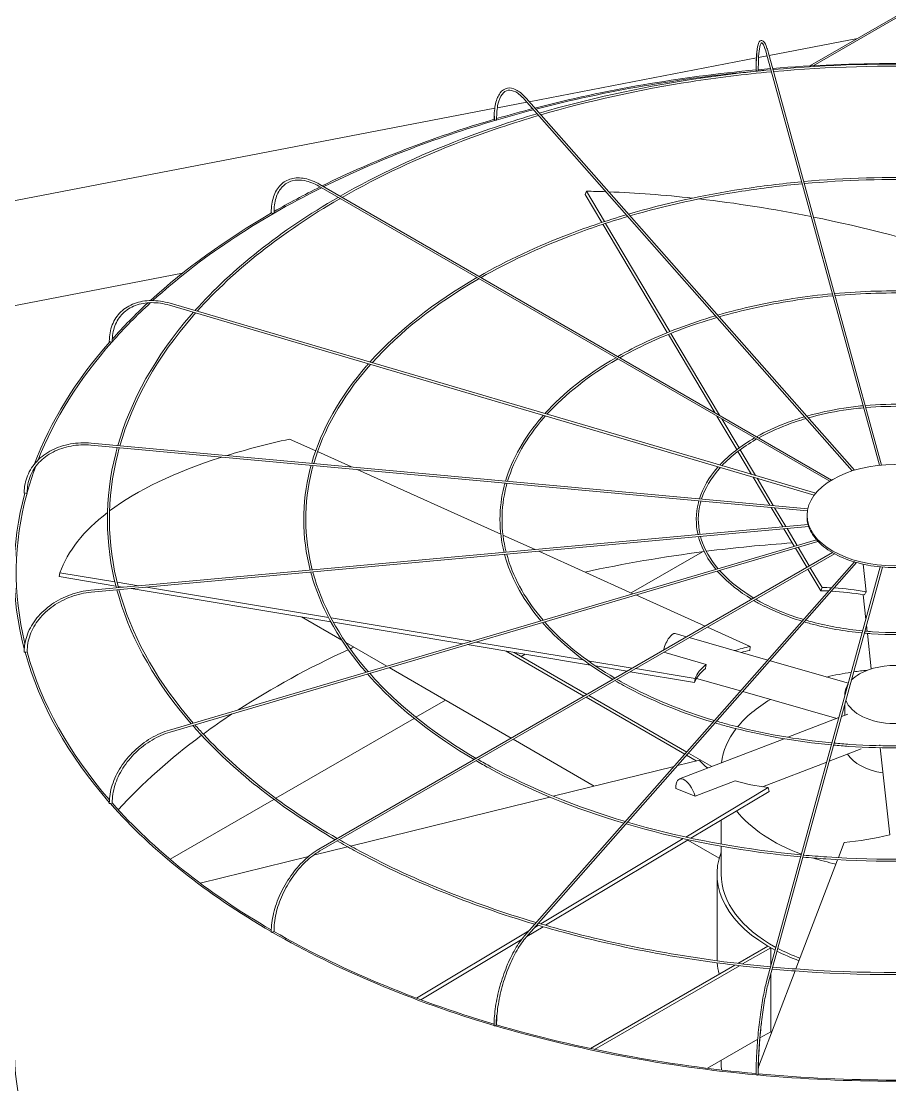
# Model space of a CAD drawing. Header units: millimetres. Extents: x -312439 to 477422, y -331570 to 212570.
# Drawn here: x 394710.1 to 394968.6, y 92934 to 93250.4 of the extents above; entities that cross this region are included whole.
import ezdxf

# ---------------------------------------------------------------- set-up
doc = ezdxf.new("R2010")
doc.units = ezdxf.units.MM

msp = doc.modelspace()

# ---------------------------------------------------------------- linework, layer by layer
at = {"color": 0, "linetype": 'Continuous', "lineweight": 0, "extrusion": (8.40036e-17, 0.816497, 0.57735)}
for p, q in [((395189.965, 93378.664), (394944.786, 93237.11)), ((394945.743, 93237.163), (395189.873, 93378.111)), ((394958.915, 93245.267), (394932.667, 93240.216)), ((394965.481, 93118.286), (394931.888, 93240.741)), ((394966.1, 93118.345), (394932.478, 93240.903)), ((394928.861, 93239.484), (394861.25, 93226.472)), ((394932.064, 93240.1), (394929.527, 93239.612)), ((394850.99, 93224.497), (394104.239, 93080.785)), ((394860.552, 93226.337), (394851.759, 93224.645)), ((394859.88, 93227.099), (394957.38, 93116.62)), ((394958.021, 93116.819), (394860.339, 93227.504)), ((394950.679, 93113.543), (394798.647, 93201.319)), ((394951.27, 93113.909), (394798.953, 93201.849)), ((394877.879, 93198.876), (394878.25, 93199.843)), ((394878.25, 93199.843), (394883.633, 93190.795)), ((394882.842, 93190.535), (394877.879, 93198.876)), ((394902.343, 93157.761), (394883.163, 93189.996)), ((394883.954, 93190.255), (394903.105, 93158.069)), ((394758.055, 93175.427), (394098.452, 93048.487)), ((394754.17, 93165.893), (394946.1, 93109.432)), ((394754.342, 93166.481), (394946.509, 93109.95)), ((394916.485, 93133.992), (394902.659, 93157.228)), ((394903.422, 93157.536), (394917.925, 93133.16)), ((394923.05, 93122.957), (394917.126, 93132.915)), ((394918.566, 93132.083), (394923.705, 93123.446)), ((394730.81, 93124.27), (394944.05, 93104.771)), ((394944.165, 93105.375), (394730.866, 93124.88)), ((394797.69, 93122.595), (394789.932, 93126.087)), ((394808.358, 93117.794), (394798.251, 93122.343)), ((394927.454, 93115.555), (394923.366, 93122.427)), ((394924.02, 93122.917), (394928.601, 93115.218)), ((394852.787, 93097.798), (394810.073, 93117.022)), ((394932.899, 93106.405), (394927.915, 93114.781)), ((394929.061, 93114.444), (394933.899, 93106.314)), ((394936.735, 93099.957), (394933.286, 93105.755)), ((394934.286, 93105.664), (394937.632, 93100.039)), ((394943.948, 93102.937), (394943.948, 93103.437)), ((394730.81, 93081.127), (394944.251, 93100.645)), ((394730.866, 93080.517), (394944.432, 93100.046)), ((394940.152, 93094.215), (394937.082, 93099.374)), ((394937.979, 93099.456), (394940.957, 93094.452)), ((394754.17, 93039.504), (394946.739, 93096.153)), ((394754.342, 93038.916), (394947.199, 93095.65)), ((394862.975, 93093.212), (394853.438, 93097.505)), ((394798.647, 93004.078), (394951.501, 93092.328)), ((394798.953, 93003.548), (394952.12, 93091.979)), ((394892.133, 93080.089), (394864.111, 93092.701)), ((394891.627, 93080.317), (394912.818, 93092.552)), ((394943.889, 93087.934), (394940.475, 93093.672)), ((394941.28, 93093.909), (394944.593, 93088.34)), ((394859.88, 92978.298), (394958.056, 93089.543)), ((394860.339, 92977.893), (394958.707, 93089.355)), ((394961.557, 93080.661), (394960.644, 93088.869)), ((394721.362, 93085.168), (394721.527, 93086.313)), ((394721.527, 93086.313), (394737.914, 93083.585)), ((394965.742, 93088.061), (394931.888, 92964.656)), ((394966.361, 93088.006), (394932.478, 92964.494)), ((394948.033, 93080.969), (394944.202, 93087.408)), ((394944.906, 93087.814), (394948.404, 93081.936)), ((394738.217, 93082.362), (394721.362, 93085.168)), ((394738.57, 93083.476), (394744.925, 93082.418)), ((394740.379, 93082.002), (394738.878, 93082.252)), ((394747.309, 93082.021), (394801.513, 93072.996)), ((394802.195, 93071.71), (394742.763, 93081.605)), ((394913.582, 93070.436), (394892.991, 93079.703)), ((394948.033, 93080.969), (394948.404, 93081.936)), ((394960.613, 93079.789), (394961.438, 93072.373)), ((394805.459, 93066.247), (394793.486, 93073.16)), ((394802.27, 93072.87), (394843.985, 93065.925)), ((394841.44, 93065.176), (394802.963, 93071.582)), ((394927.054, 93064.372), (394914.27, 93070.126)), ((394961.621, 93070.725), (394961.825, 93068.885)), ((394904.703, 93068.197), (394908.049, 93067.242)), ((394908.868, 93067.007), (394932.268, 93060.323)), ((394961.894, 93068.264), (394963.069, 93057.698)), ((394818.833, 93058.526), (394806.651, 93065.559)), ((394879.519, 93058.837), (394842.825, 93064.946)), ((394845.371, 93065.695), (394877.4, 93060.362)), ((394926.89, 93063.227), (394927.054, 93064.372)), ((394854.341, 93063.029), (394877.546, 93049.631)), ((394878.412, 93050.131), (394856.775, 93062.623)), ((394858.878, 93061.409), (394860.039, 93062.08)), ((394878.744, 93060.138), (394891.94, 93057.941)), ((394901.3, 93062.638), (394913.922, 93059.032)), ((394932.921, 93060.136), (394956.252, 93053.471)), ((394855.893, 93037.129), (394819.565, 93058.103)), ((394890.364, 93057.031), (394880.943, 93058.6)), ((394910.475, 93053.683), (394891.315, 93056.873)), ((394892.891, 93057.783), (394910.639, 93054.828)), ((394910.475, 93053.683), (394910.639, 93054.828)), ((394911.04, 93054.889), (394924.165, 93051.14)), ((394924.817, 93050.954), (394952.772, 93042.968)), ((394827.54, 93043.317), (394836.358, 93048.408)), ((394878.159, 93049.277), (394907.547, 93032.31)), ((394908.131, 93032.973), (394879.025, 93049.777)), ((394955.207, 93050.09), (394955.207, 93049.66)), ((394955.207, 93047.345), (394955.207, 93043.904)), ((394954.152, 93043.498), (394956.096, 93044.246)), ((394785.82, 93019.23), (394826.971, 93042.988)), ((394938.213, 93037.368), (394953.442, 93043.225)), ((394880.607, 93022.86), (394856.505, 93036.776)), ((394905.989, 93024.972), (394937.086, 93036.934)), ((394965.608, 93034.865), (394965.581, 93035.107)), ((394908.088, 93031.998), (394910.963, 93030.338)), ((394915.591, 93028.666), (394908.673, 93032.66)), ((394950.519, 93030.256), (394960.065, 93033.928)), ((394968.556, 93008.35), (394965.676, 93034.251)), ((394904.373, 93028.714), (394868.357, 93019.843)), ((394911.897, 93030.568), (394905.417, 93028.971)), ((394913.598, 93028.816), (394914.551, 93028.266)), ((394930.692, 93022.63), (394949.809, 93029.983)), ((394904.92, 93022.079), (394910.616, 93019.81)), ((394907.827, 93007.672), (394932.419, 93022.392)), ((394910.616, 93019.81), (394922.548, 93024.4)), ((394932.624, 93021.261), (394932.419, 93022.392)), ((394754.356, 93001.064), (394785.242, 93018.896)), ((394867.352, 93019.595), (394808.083, 93004.996)), ((394932.624, 93021.261), (394909.367, 93007.34)), ((394918.383, 93005.579), (394918.383, 93012.736)), ((394864.684, 92981.848), (394907.061, 93007.214)), ((394908.597, 93006.878), (394866.098, 92981.44)), ((394917.798, 93001.389), (394908.445, 93006.788)), ((394955.025, 93006.086), (394953.287, 93001.548)), ((394807.21, 93004.781), (394797.018, 93002.271)), ((394918.383, 92996.647), (394918.383, 93004.957)), ((394795.571, 93001.914), (394763.311, 92993.968)), ((394953.056, 93000.948), (394940.601, 92968.439)), ((394917.158, 92971.644), (394917.158, 92996.647)), ((394865.379, 92981.009), (394860.526, 92978.105)), ((394862.873, 92980.764), (394863.968, 92981.42)), ((394827.741, 92959.735), (394861.141, 92979.728)), ((394858.953, 92977.163), (394829.033, 92959.254)), ((394932.258, 92975.251), (394923.316, 92970.089)), ((394924.759, 92969.922), (394933.124, 92974.751)), ((394933.124, 92974.751), (394932.258, 92975.251)), ((394933.124, 92974.751), (394933.124, 92969.163)), ((394922.43, 92969.577), (394879.444, 92944.76)), ((394880.712, 92944.491), (394923.868, 92969.408)), ((394940.373, 92967.842), (394929.451, 92939.335)), ((394933.124, 92966.848), (394933.124, 92949.748)), ((394933.124, 92949.748), (394929.921, 92947.899)), ((394929.255, 92947.515), (394914.285, 92938.872)), ((394918.383, 92940.251), (394918.383, 92941.237)), ((394928.773, 92937.566), (394928.67, 92937.297))]:
    msp.add_line(p, q, dxfattribs=at)
at = {"color": 0, "linetype": 'Continuous', "lineweight": 0}
for centre, major_axis, ratio, start_param, end_param in [((394970.183, 93086.426), (-262.225, 0), 0.5773503, 4.5737285, 4.8518651), ((394970.183, 93086.426), (-262.225, 0), 0.5773503, 4.8709744, 5.1337903), ((394970.183, 93086.426), (-261.613, 0), 0.5773503, 4.8702538, 5.1336735), ((394929.077, 93235.933), (0.306, 0), 0.5773503, 3.1415927, 3.7072911), ((394929.125, 93235.758), (0.306, 0.001), 0.5647458, 3.2969897, 4.867786), ((394929.125, 93235.758), (0.306, 0.001), 0.5647458, 4.867786, 6.2831853), ((394970.183, 93086.426), (-261.613, 0), 0.5773503, 4.8601846, 4.8693633), ((394970.183, 93086.426), (-262.225, 0), 0.5773503, 4.8542575, 4.8684283), ((394851.096, 93221.304), (0.306, 0), 0.5773503, 3.1415927, 4.134446), ((394970.183, 93086.426), (-261.613, 0), 0.5773503, 5.1364588, 5.1836819), ((394970.183, 93086.426), (-262.225, 0), 0.5773503, 5.1365691, 5.1818933), ((394970.183, 93086.426), (-262.225, 0), 0.5773503, 5.1849758, 5.420347), ((394970.183, 93086.426), (-261.613, 0), 0.5773503, 5.183912, 5.4201653), ((394851.235, 93221.147), (0.306, 0.003), 0.5659728, 3.6079382, 5.1787345), ((394851.235, 93221.147), (0.306, 0.003), 0.5659728, 5.1787345, 6.2831853), ((394970.183, 93086.426), (-261.613, 0), 0.5773503, 5.4234857, 5.718128), ((394970.183, 93086.426), (-262.225, 0), 0.5773503, 5.4236595, 5.4949761), ((394970.553, 93044.709), (-236.033, 90.421), 0.5343599, 5.2814302, 5.3074736), ((394970.553, 93044.709), (-236.033, 90.421), 0.5343599, 5.1688261, 5.2776752), ((394970.553, 93044.709), (-236.033, 90.421), 0.5343599, 5.0198116, 5.1604272), ((394970.183, 93086.426), (-262.225, 0), 0.5773503, 5.4989549, 5.7196003), ((394784.761, 93193.479), (0.306, 0), 0.5773503, 3.1415927, 4.450555), ((394784.978, 93193.354), (0.306, 0.004), 0.5683066, 3.9193388, 5.4901351), ((394784.978, 93193.354), (0.306, 0.004), 0.5683066, 5.4901351, 6.2831853), ((394970.553, 93044.709), (-236.033, 90.421), 0.5343599, 4.8289255, 5.0170065), ((394970.183, 93086.426), (-261.613, 0), 0.5773503, 5.7230202, 5.8115447), ((394970.183, 93086.426), (-262.225, 0), 0.5773503, 5.7247725, 5.8068149), ((394970.183, 93086.426), (-262.225, 0), 0.5773503, 5.8129334, 6.0685314), ((394970.183, 93086.426), (-261.613, 0), 0.5773503, 5.8119417, 6.0598961), ((394736.566, 93155.18), (0.306, 0), 0.5773503, 3.1415927, 4.7647143), ((394736.839, 93155.1), (0.306, 0.005), 0.5715189, 4.2314546, 5.8022509), ((394736.839, 93155.1), (0.306, 0.005), 0.5715189, 5.8022509, 6.2831853), ((394970.347, 93044.888), (-250.189, 35.961), 0.3284711, 5.5638228, 5.6785471), ((394970.347, 93044.888), (-250.189, 35.961), 0.3284711, 5.6885713, 5.965771), ((394970.183, 93086.426), (-261.613, 0), 0.5773503, 6.0736106, 6.1250005), ((394970.183, 93086.426), (-262.225, 0), 0.5773503, 6.126925, 6.4343205), ((394970.183, 93086.426), (-261.613, 0), 0.5773503, 6.1262297, 6.4235661), ((394711.229, 93110.158), (0.306, 0), 0.5773503, 3.1415927, 5.0788735), ((394711.531, 93110.13), (0.306, 0.006), 0.5752952, 4.5444916, 6.1152879), ((394711.531, 93110.13), (0.306, 0.006), 0.5752952, 6.1152879, 6.2831853), ((394970.347, 93044.888), (-250.189, 35.961), 0.3284711, 5.9728515, 6.2156373), ((394970.074, 93102.937), (-26.126, 0), 0.5773503, 0, 0.1535113), ((394970.074, 93102.937), (-26.126, 0), 0.5773503, 0.160648, 0.4676706), ((394970.183, 92945.186), (-261.613, 0), 0.5773503, 4.8296672, 4.9289778), ((394970.074, 93102.937), (-26.126, 0), 0.5773503, 0.4748072, 0.7818298), ((394970.183, 92945.186), (-261.613, 0), 0.5773503, 4.9315023, 5.0730373), ((394970.074, 93102.937), (-26.126, 0), 0.5773503, 0.7889665, 1.0959891), ((394970.074, 93102.937), (-26.126, 0), 0.5773503, 1.1031258, 1.4101484), ((394970.074, 93102.937), (-26.126, 0), 0.5773503, 1.417285, 1.7243076), ((394970.183, 93043.742), (-56.639, 21.698), 0.5343599, 5.2632147, 5.3074736), ((394970.553, 93044.709), (56.639, -21.698), 0.5343599, 2.113134, 2.1658809), ((394970.183, 93043.742), (-56.639, 21.698), 0.5343599, 5.0728277, 5.2488944), ((394970.553, 93044.709), (56.639, -21.698), 0.5343599, 1.92896, 2.0989228), ((394903.185, 93062.882), (1.518, 5.315), 0.3621096, 0, 1.5955332), ((394970.183, 92945.186), (-261.613, 0), 0.5773503, 5.3840325, 5.5566031), ((394970.183, 92945.186), (-261.613, 0), 0.5773503, 5.3759613, 5.381266), ((394970.347, 93044.888), (-60.036, 8.629), 0.3284711, 5.5638228, 5.6832782), ((394970.183, 93043.742), (-60.036, 8.629), 0.3284711, 5.5638228, 5.6281345), ((394711.229, 93062.818), (0.306, 0), 0.5773503, 3.1415927, 5.3930328), ((394970.183, 93086.426), (-262.225, 0), 0.5773503, 0.15775, 0.4689102), ((394711.531, 93062.846), (0.306, 0.006), 0.5792658, 4.8585762, 6.2831853), ((394970.183, 93086.426), (-261.613, 0), 0.5773503, 0.1573017, 0.4645126), ((394970.183, 93043.742), (-60.036, 8.629), 0.3284711, 5.9809914, 6.2156373), ((394970.347, 93044.888), (-60.036, 8.629), 0.3284711, 5.9787164, 6.2156373), ((394970.183, 93027.778), (-51.8, 0), 0.5773503, 4.9668384, 5.1151413), ((394970.183, 93027.778), (-51.8, 0), 0.5773503, 4.8725497, 4.9536635), ((394970.183, 93050.09), (-14.976, 0), 0.5773503, 3.6916997, 5.4977871), ((394970.183, 93050.09), (-14.976, 0), 0.5773503, 5.4977871, 5.7722245), ((394970.183, 93050.09), (-14.976, 0), 0.5773503, 5.9253681, 6.3268432), ((394970.183, 93027.778), (-51.8, 0), 0.5773503, 5.5125312, 5.8454489), ((394970.183, 93050.09), (-14.976, 0), 0.5773503, 0.1968015, 2.9056449), ((394970.183, 92945.186), (-261.613, 0), 0.5773503, 5.5668053, 5.6187776), ((394970.183, 92945.186), (-261.613, 0), 0.5773503, 5.6218563, 5.7966666), ((394970.183, 93027.778), (-51.8, 0), 0.5773503, 5.864801, 6.2160224), ((394970.183, 93035.182), (-14.976, 0), 0.5773503, 0.3310244, 1.3226651), ((394969.977, 93044.874), (-59.674, -10.853), 0.3443205, 0.1772511, 0.3142745), ((394907.974, 93019.813), (-1.984, 5.159), 0.4527097, 4.5393785, 7.2340672), ((394969.977, 93044.874), (-59.674, -10.853), 0.3443205, 0.5921448, 0.8290657), ((394736.566, 93017.796), (0.306, 0), 0.5773503, 3.1415927, 5.7071921), ((394970.183, 93086.426), (-262.225, 0), 0.5773503, 0.4717795, 0.7837457), ((394736.839, 93017.876), (0.306, 0.005), 0.5830421, 5.1737369, 6.2831853), ((394970.183, 93086.426), (-261.613, 0), 0.5773503, 0.4715588, 0.781436), ((394970.183, 93027.778), (-51.8, 0), 0.5773503, 0.4237953, 1.0021877), ((394969.812, 93044.682), (-56.425, -22.248), 0.5660586, 1.0925617, 1.3294826), ((394970.183, 92996.647), (-53.025, 0), 0.5773503, 6.0678252, 7.1147249), ((394970.183, 93027.778), (-51.8, 0), 0.5773503, 1.0153625, 1.0203014), ((394970.183, 93027.778), (-51.8, 0), 0.5773503, 1.0757224, 1.2236785), ((394970.183, 92996.647), (51.8, 0), 0.5773503, 3.1415927, 3.9574848), ((394784.761, 92979.498), (0.306, 0), 0.5773503, 3.1415927, 6.0213513), ((394970.183, 93086.426), (-262.225, 0), 0.5773503, 0.7858257, 1.0981183), ((394784.978, 92979.623), (0.306, 0.004), 0.5862544, 5.4898935, 6.2831853), ((394970.183, 93086.426), (-261.613, 0), 0.5773503, 0.7858227, 1.096892), ((394970.183, 92996.647), (51.8, 0), 0.5773503, 3.9720631, 4.1329788), ((394970.183, 92971.644), (53.025, 0), 0.5773503, 3.1415927, 3.1671433), ((394970.183, 92996.647), (-53.025, 0), 0.5773503, 0.8456372, 1.0001122), ((394970.183, 92971.644), (53.025, 0), 0.5773503, 3.1875095, 3.2970925), ((394851.096, 92951.672), (-0.306, 0), 0.5773503, 0, 3.1415927), ((394970.183, 93086.426), (-262.225, 0), 0.5773503, 1.0998851, 1.4125333), ((394851.235, 92951.83), (-0.306, -0.003), 0.5885883, 2.6652649, 3.1415927), ((394970.183, 93086.426), (-261.613, 0), 0.5773503, 1.1000981, 1.4118355), ((394970.183, 92971.644), (53.025, 0), 0.5773503, 3.9385413, 3.9453811), ((394970.183, 92945.686), (262.225, 0), 0.5773503, 3.1415927, 5.4977871), ((394970.183, 92940.251), (51.8, 0), 0.5773503, 3.1415927, 3.2048035), ((394929.077, 92937.044), (-0.306, 0), 0.5773503, 0, 3.1415927), ((394970.183, 93086.426), (-262.225, 0), 0.5773503, 1.4139544, 1.727034), ((394929.125, 92937.218), (-0.306, -0.001), 0.5898153, 2.9827557, 3.1415927), ((394970.183, 93086.426), (-261.613, 0), 0.5773503, 1.41439, 1.726367)]:
    msp.add_ellipse(centre, major_axis=major_axis, ratio=ratio, start_param=start_param, end_param=end_param, dxfattribs=at)
msp.add_ellipse((394970.074, 93103.437), major_axis=(26.126, 0), ratio=0.5773503, dxfattribs=at)
for points, knots in [([(394928.771, 93235.933), (394928.771, 93237.636), (394928.823, 93239.153), (394929.026, 93241.672), (394929.175, 93242.671), (394929.577, 93244.093), (394929.802, 93244.608), (394930.587, 93244.724), (394930.836, 93244.576), (394931.387, 93243.991), (394931.694, 93243.336), (394932.174, 93241.954), (394932.326, 93241.457), (394932.478, 93240.903)], [4.712389, 4.712389, 4.712389, 4.712389, 5.0265482, 5.0265482, 5.3407075, 5.3407075, 5.6548668, 5.6548668, 5.8236028, 5.8236028, 6.1377621, 6.1377621, 6.2831853, 6.2831853, 6.2831853, 6.2831853]), ([(394931.888, 93240.741), (394931.569, 93241.901), (394931.25, 93242.793), (394930.694, 93243.873), (394930.445, 93244.023), (394930.418, 93244.023), (394930.213, 93243.874), (394929.861, 93242.71), (394929.717, 93241.86), (394929.506, 93239.616), (394929.444, 93238.186), (394929.431, 93236.298), (394929.431, 93236.031), (394929.431, 93235.759)], [0, 0, 0, 0, 0.3152669, 0.3152669, 0.6094726, 0.6094726, 0.9267406, 0.9267406, 1.2208373, 1.2208373, 1.5356304, 1.5356304, 1.5863402, 1.5863402, 1.5863402, 1.5863402]), ([(394929.153, 93242.069), (394929.144, 93242.008), (394929.135, 93241.946), (394928.983, 93240.859), (394928.889, 93239.556), (394928.826, 93237.318), (394928.817, 93236.558), (394928.819, 93235.758)], [1.10131175, 1.10131175, 1.10131175, 1.10131175, 1.12076762, 1.12076762, 1.43803566, 1.43803566, 1.5863026, 1.5863026, 1.5863026, 1.5863026]), ([(395006.332, 93236.023), (394998.837, 93236.7), (394991.285, 93237.168), (394967.057, 93237.984), (394950.299, 93237.513), (394933.817, 93236.023)], [5.342386, 5.342386, 5.342386, 5.342386, 5.43953692, 5.43953692, 5.65318828, 5.65318828, 5.65318828, 5.65318828]), ([(395006.167, 93235.422), (394998.649, 93236.1), (394991.073, 93236.566), (394966.955, 93237.365), (394950.332, 93236.897), (394933.982, 93235.422)], [5.34285963, 5.34285963, 5.34285963, 5.34285963, 5.44045758, 5.44045758, 5.65271466, 5.65271466, 5.65271466, 5.65271466]), ([(394933.198, 93235.966), (394925.191, 93235.229), (394917.25, 93234.252), (394893.823, 93230.626), (394878.661, 93227.278), (394864.255, 93223.067)], [5.65586592, 5.65586592, 5.65586592, 5.65586592, 5.75969853, 5.75969853, 5.96646224, 5.96646224, 5.96646224, 5.96646224]), ([(394933.362, 93235.366), (394925.285, 93234.625), (394917.275, 93233.639), (394893.954, 93230.021), (394878.958, 93226.713), (394864.702, 93222.56)], [5.65539644, 5.65539644, 5.65539644, 5.65539644, 5.76029586, 5.76029586, 5.96514032, 5.96514032, 5.96514032, 5.96514032]), ([(394850.79, 93221.304), (394850.79, 93223.019), (394850.94, 93224.568), (394851.537, 93227.194), (394851.982, 93228.272), (394853.162, 93229.857), (394853.911, 93230.363), (394855.552, 93230.648), (394856.411, 93230.474), (394858.224, 93229.554), (394859.189, 93228.768), (394860.213, 93227.645), (394860.276, 93227.575), (394860.339, 93227.504)], [4.712389, 4.712389, 4.712389, 4.712389, 5.0265482, 5.0265482, 5.3407075, 5.3407075, 5.6548668, 5.6548668, 5.9484515, 5.9484515, 6.2626108, 6.2626108, 6.2831853, 6.2831853, 6.2831853, 6.2831853]), ([(394859.88, 93227.099), (394858.966, 93228.134), (394858.058, 93228.9), (394856.375, 93229.822), (394855.609, 93229.979), (394854.267, 93229.744), (394853.67, 93229.35), (394852.643, 93227.951), (394852.227, 93226.946), (394851.674, 93224.443), (394851.535, 93222.952), (394851.541, 93221.245), (394851.541, 93221.197), (394851.541, 93221.149)], [0, 0, 0, 0, 0.3146448, 0.3146448, 0.6289116, 0.6289116, 0.9461796, 0.9461796, 1.2634477, 1.2634477, 1.5772832, 1.5772832, 1.5863402, 1.5863402, 1.5863402, 1.5863402]), ([(394863.606, 93222.877), (394855.932, 93220.616), (394848.475, 93218.111), (394828.242, 93210.423), (394816.065, 93204.715), (394804.988, 93198.365)], [5.96956861, 5.96956861, 5.96956861, 5.96956861, 6.07987049, 6.07987049, 6.27966483, 6.27966483, 6.27966483, 6.27966483]), ([(394864.053, 93222.37), (394856.28, 93220.088), (394848.729, 93217.554), (394828.578, 93209.893), (394816.552, 93204.264), (394805.602, 93198.01)], [5.96825255, 5.96825255, 5.96825255, 5.96825255, 6.08012371, 6.08012371, 6.27780239, 6.27780239, 6.27780239, 6.27780239]), ([(394850.938, 93222.159), (394850.933, 93221.954), (394850.929, 93221.748), (394850.928, 93221.408), (394850.928, 93221.277), (394850.929, 93221.146)], [7.805980691, 7.805980691, 7.805980691, 7.805980691, 7.845140151, 7.845140151, 7.869416781, 7.869416781, 7.869416781, 7.869416781]), ([(394784.455, 93193.479), (394784.455, 93195.204), (394784.691, 93196.799), (394785.625, 93199.578), (394786.323, 93200.762), (394788.122, 93202.582), (394789.221, 93203.218), (394791.688, 93203.87), (394793.055, 93203.887), (394795.92, 93203.318), (394797.419, 93202.73), (394798.927, 93201.864), (394798.94, 93201.857), (394798.953, 93201.849)], [0, 0, 0, 0, 0.3141593, 0.3141593, 0.6283185, 0.6283185, 0.9411039, 0.9411039, 1.2538555, 1.2538555, 1.5680148, 1.5680148, 1.5707963, 1.5707963, 1.5707963, 1.5707963]), ([(394798.647, 93201.319), (394797.209, 93202.149), (394795.778, 93202.709), (394793.078, 93203.244), (394791.811, 93203.219), (394789.56, 93202.606), (394788.574, 93202.018), (394786.951, 93200.325), (394786.315, 93199.216), (394785.47, 93196.569), (394785.262, 93195.031), (394785.284, 93193.358)], [4.712389, 4.712389, 4.712389, 4.712389, 5.029657, 5.029657, 5.3469251, 5.3469251, 5.6641931, 5.6641931, 5.9814611, 5.9814611, 6.2987292, 6.2987292, 6.2987292, 6.2987292]), ([(394942.34, 93202.638), (394936.355, 93202.086), (394930.419, 93201.355), (394912.903, 93198.645), (394901.565, 93196.146), (394890.788, 93193.002)], [5.65618024, 5.65618024, 5.65618024, 5.65618024, 5.75959703, 5.75959703, 5.96555925, 5.96555925, 5.96555925, 5.96555925]), ([(394997.189, 93202.694), (394991.605, 93203.198), (394985.979, 93203.545), (394967.862, 93204.157), (394955.308, 93203.807), (394942.96, 93202.694)], [5.34296141, 5.34296141, 5.34296141, 5.34296141, 5.43938168, 5.43938168, 5.65261288, 5.65261288, 5.65261288, 5.65261288]), ([(394997.024, 93202.094), (394991.417, 93202.598), (394985.768, 93202.944), (394967.759, 93203.539), (394955.341, 93203.191), (394943.125, 93202.094)], [5.34359392, 5.34359392, 5.34359392, 5.34359392, 5.44060854, 5.44060854, 5.65198037, 5.65198037, 5.65198037, 5.65198037]), ([(394942.505, 93202.038), (394936.449, 93201.482), (394930.444, 93200.742), (394913.034, 93198.04), (394901.862, 93195.58), (394891.235, 93192.495)], [5.6555551, 5.6555551, 5.6555551, 5.6555551, 5.760393, 5.760393, 5.9637948, 5.9637948, 5.9637948, 5.9637948]), ([(394890.139, 93192.812), (394884.388, 93191.118), (394878.799, 93189.24), (394863.678, 93183.495), (394854.588, 93179.239), (394846.312, 93174.506)], [5.96969757, 5.96969757, 5.96969757, 5.96969757, 6.07982614, 6.07982614, 6.27841616, 6.27841616, 6.27841616, 6.27841616]), ([(394890.586, 93192.305), (394884.736, 93190.589), (394879.053, 93188.683), (394864.014, 93182.965), (394855.075, 93178.789), (394846.926, 93174.152)], [5.96794353, 5.96794353, 5.96794353, 5.96794353, 6.08016355, 6.08016355, 6.27592849, 6.27592849, 6.27592849, 6.27592849]), ([(394951.48, 93169.321), (394947.517, 93168.954), (394943.587, 93168.47), (394931.98, 93166.676), (394924.463, 93165.023), (394917.312, 93162.947)], [5.65683386, 5.65683386, 5.65683386, 5.65683386, 5.75939254, 5.75939254, 5.96383461, 5.96383461, 5.96383461, 5.96383461]), ([(394951.645, 93168.721), (394947.611, 93168.35), (394943.612, 93167.857), (394932.111, 93166.07), (394924.759, 93164.458), (394917.761, 93162.439)], [5.65589869, 5.65589869, 5.65589869, 5.65589869, 5.76058509, 5.76058509, 5.96118261, 5.96118261, 5.96118261, 5.96118261]), ([(394988.049, 93169.378), (394984.375, 93169.706), (394980.675, 93169.934), (394968.665, 93170.342), (394960.315, 93170.112), (394952.1, 93169.378)], [5.34408303, 5.34408303, 5.34408303, 5.34408303, 5.43906993, 5.43906993, 5.65149126, 5.65149126, 5.65149126, 5.65149126]), ([(394987.884, 93168.777), (394984.187, 93169.106), (394980.463, 93169.332), (394968.563, 93169.723), (394960.348, 93169.496), (394952.265, 93168.777)], [5.34503474, 5.34503474, 5.34503474, 5.34503474, 5.44090812, 5.44090812, 5.65053954, 5.65053954, 5.65053954, 5.65053954]), ([(394736.26, 93155.18), (394736.26, 93156.913), (394736.56, 93158.563), (394737.735, 93161.532), (394738.612, 93162.851), (394740.852, 93165.018), (394742.216, 93165.866), (394745.287, 93167.007), (394746.994, 93167.301), (394750.583, 93167.314), (394752.464, 93167.033), (394754.342, 93166.481)], [4.712389, 4.712389, 4.712389, 4.712389, 5.0265482, 5.0265482, 5.3407075, 5.3407075, 5.6548668, 5.6548668, 5.969026, 5.969026, 6.2831853, 6.2831853, 6.2831853, 6.2831853]), ([(394754.17, 93165.893), (394752.354, 93166.427), (394750.541, 93166.694), (394747.107, 93166.671), (394745.485, 93166.381), (394742.593, 93165.281), (394741.322, 93164.471), (394739.247, 93162.413), (394738.443, 93161.164), (394737.378, 93158.341), (394737.117, 93156.767), (394737.145, 93155.105)], [0, 0, 0, 0, 0.317268, 0.317268, 0.6345361, 0.6345361, 0.9518041, 0.9518041, 1.2690722, 1.2690722, 1.5863402, 1.5863402, 1.5863402, 1.5863402]), ([(394761.31, 93163.792), (394761.085, 93163.537), (394760.861, 93163.282), (394750.021, 93150.812), (394742.623, 93137.658), (394738.788, 93124.156)], [0.31387846, 0.31387846, 0.31387846, 0.31387846, 0.32022171, 0.32022171, 0.6228537, 0.6228537, 0.6228537, 0.6228537]), ([(394761.959, 93163.601), (394761.686, 93163.294), (394761.416, 93162.986), (394750.584, 93150.54), (394743.23, 93137.484), (394739.409, 93124.099)], [0.31209175, 0.31209175, 0.31209175, 0.31209175, 0.31977769, 0.31977769, 0.62202139, 0.62202139, 0.62202139, 0.62202139]), ([(394916.663, 93162.757), (394912.839, 93161.629), (394909.121, 93160.379), (394899.11, 93156.577), (394893.103, 93153.772), (394887.626, 93150.654)], [5.97003164, 5.97003164, 5.97003164, 5.97003164, 6.07973571, 6.07973571, 6.27604568, 6.27604568, 6.27604568, 6.27604568]), ([(394917.111, 93162.25), (394913.186, 93161.1), (394909.375, 93159.822), (394899.446, 93156.046), (394893.59, 93153.321), (394888.241, 93150.299)], [5.96740299, 5.96740299, 5.96740299, 5.96740299, 6.08024114, 6.08024114, 6.27230164, 6.27230164, 6.27230164, 6.27230164]), ([(394813.376, 93148.476), (394813.2, 93148.276), (394813.024, 93148.076), (394804.93, 93138.764), (394799.395, 93128.952), (394796.499, 93118.878)], [0.31368489, 0.31368489, 0.31368489, 0.31368489, 0.32029533, 0.32029533, 0.62093354, 0.62093354, 0.62093354, 0.62093354]), ([(394814.025, 93148.285), (394813.801, 93148.033), (394813.579, 93147.781), (394805.494, 93138.492), (394800.002, 93128.779), (394797.12, 93118.821)], [0.31130083, 0.31130083, 0.31130083, 0.31130083, 0.31970361, 0.31970361, 0.61980435, 0.61980435, 0.61980435, 0.61980435]), ([(394960.62, 93136.004), (394958.68, 93135.822), (394956.755, 93135.584), (394951.058, 93134.706), (394947.361, 93133.9), (394943.838, 93132.89)], [5.65878241, 5.65878241, 5.65878241, 5.65878241, 5.75876753, 5.75876753, 5.95869527, 5.95869527, 5.95869527, 5.95869527]), ([(394978.909, 93136.06), (394977.146, 93136.215), (394975.371, 93136.323), (394969.47, 93136.526), (394965.322, 93136.418), (394961.24, 93136.06)], [5.34742678, 5.34742678, 5.34742678, 5.34742678, 5.43812478, 5.43812478, 5.64814751, 5.64814751, 5.64814751, 5.64814751]), ([(394978.744, 93135.46), (394976.958, 93135.614), (394975.159, 93135.721), (394969.367, 93135.908), (394965.355, 93135.801), (394961.405, 93135.46)], [5.34934775, 5.34934775, 5.34934775, 5.34934775, 5.44178794, 5.44178794, 5.64622654, 5.64622654, 5.64622654, 5.64622654]), ([(394865.434, 93133.162), (394865.309, 93133.021), (394865.185, 93132.879), (394859.836, 93126.724), (394856.162, 93120.251), (394854.207, 93113.601)], [0.31344956, 0.31344956, 0.31344956, 0.31344956, 0.32044212, 0.32044212, 0.61727915, 0.61727915, 0.61727915, 0.61727915]), ([(394866.083, 93132.971), (394865.911, 93132.777), (394865.74, 93132.584), (394860.4, 93126.452), (394856.77, 93120.078), (394854.829, 93113.544)], [0.30986952, 0.30986952, 0.30986952, 0.30986952, 0.31955549, 0.31955549, 0.6155298, 0.6155298, 0.6155298, 0.6155298]), ([(394943.188, 93132.701), (394941.289, 93132.14), (394939.443, 93131.519), (394934.543, 93129.658), (394931.619, 93128.304), (394928.941, 93126.801)], [5.97102709, 5.97102709, 5.97102709, 5.97102709, 6.0794509, 6.0794509, 6.26898955, 6.26898955, 6.26898955, 6.26898955]), ([(394960.785, 93135.404), (394958.774, 93135.218), (394956.78, 93134.971), (394951.189, 93134.101), (394947.658, 93133.335), (394944.287, 93132.381)], [5.65692719, 5.65692719, 5.65692719, 5.65692719, 5.76114351, 5.76114351, 5.95335964, 5.95335964, 5.95335964, 5.95335964]), ([(394943.635, 93132.194), (394941.637, 93131.611), (394939.697, 93130.962), (394934.879, 93129.128), (394932.107, 93127.852), (394929.559, 93126.444)], [5.96578422, 5.96578422, 5.96578422, 5.96578422, 6.08045705, 6.08045705, 6.26142742, 6.26142742, 6.26142742, 6.26142742]), ([(394710.923, 93110.158), (394710.923, 93111.894), (394711.256, 93113.602), (394712.554, 93116.788), (394713.52, 93118.266), (394715.985, 93120.845), (394717.483, 93121.946), (394720.863, 93123.666), (394722.744, 93124.286), (394726.706, 93124.988), (394728.786, 93125.07), (394730.866, 93124.88)], [4.712389, 4.712389, 4.712389, 4.712389, 5.0265482, 5.0265482, 5.3407075, 5.3407075, 5.6548668, 5.6548668, 5.969026, 5.969026, 6.2831853, 6.2831853, 6.2831853, 6.2831853]), ([(394730.81, 93124.27), (394728.794, 93124.454), (394726.78, 93124.372), (394722.956, 93123.684), (394721.148, 93123.078), (394717.916, 93121.407), (394716.495, 93120.343), (394714.176, 93117.864), (394713.279, 93116.45), (394712.094, 93113.412), (394711.806, 93111.788), (394711.837, 93110.136)], [6.2831853, 6.2831853, 6.2831853, 6.2831853, 6.6004533, 6.6004533, 6.9177214, 6.9177214, 7.2349894, 7.2349894, 7.5522575, 7.5522575, 7.8695255, 7.8695255, 7.8695255, 7.8695255]), ([(394738.62, 93123.556), (394738.461, 93122.978), (394738.308, 93122.4), (394734.809, 93108.581), (394734.876, 93095.047), (394738.358, 93081.817)], [0.6273321, 0.6273321, 0.6273321, 0.6273321, 0.64026634, 0.64026634, 0.9362265, 0.9362265, 0.9362265, 0.9362265]), ([(394739.24, 93123.499), (394739.077, 93122.914), (394738.922, 93122.329), (394735.419, 93108.543), (394735.488, 93095.062), (394738.977, 93081.874)], [0.62653255, 0.62653255, 0.62653255, 0.62653255, 0.63973087, 0.63973087, 0.93697289, 0.93697289, 0.93697289, 0.93697289]), ([(394796.329, 93118.279), (394796.204, 93117.827), (394796.085, 93117.375), (394793.473, 93107.051), (394793.504, 93096.96), (394796.063, 93087.094)], [0.62689443, 0.62689443, 0.62689443, 0.62689443, 0.64035432, 0.64035432, 0.93404611, 0.93404611, 0.93404611, 0.93404611]), ([(394796.949, 93118.222), (394796.821, 93117.763), (394796.699, 93117.304), (394794.083, 93107.013), (394794.116, 93096.975), (394796.682, 93087.15)], [0.62582334, 0.62582334, 0.62582334, 0.62582334, 0.63964072, 0.63964072, 0.93502054, 0.93502054, 0.93502054, 0.93502054]), ([(394917.491, 93117.848), (394917.418, 93117.765), (394917.346, 93117.682), (394914.742, 93114.683), (394912.931, 93111.549), (394911.921, 93108.324)], [0.31275087, 0.31275087, 0.31275087, 0.31275087, 0.32087906, 0.32087906, 0.60646372, 0.60646372, 0.60646372, 0.60646372]), ([(394918.142, 93117.657), (394918.02, 93117.522), (394917.9, 93117.387), (394915.307, 93114.412), (394913.541, 93111.377), (394912.545, 93108.267)], [0.30556743, 0.30556743, 0.30556743, 0.30556743, 0.31911145, 0.31911145, 0.60263629, 0.60263629, 0.60263629, 0.60263629]), ([(394854.036, 93113.002), (394853.946, 93112.68), (394853.861, 93112.358), (394852.135, 93105.529), (394852.133, 93098.878), (394853.773, 93092.371)], [0.62618978, 0.62618978, 0.62618978, 0.62618978, 0.64052907, 0.64052907, 0.92987427, 0.92987427, 0.92987427, 0.92987427]), ([(394854.656, 93112.945), (394854.564, 93112.616), (394854.475, 93112.286), (394852.745, 93105.491), (394852.745, 93098.893), (394854.39, 93092.427)], [0.62457061, 0.62457061, 0.62457061, 0.62457061, 0.6394598, 0.6394598, 0.93127617, 0.93127617, 0.93127617, 0.93127617]), ([(394911.743, 93107.725), (394911.688, 93107.533), (394911.637, 93107.341), (394910.798, 93104.007), (394910.764, 93100.796), (394911.488, 93097.649)], [0.62410482, 0.62410482, 0.62410482, 0.62410482, 0.64104385, 0.64104385, 0.91753144, 0.91753144, 0.91753144, 0.91753144]), ([(394912.363, 93107.668), (394912.306, 93107.469), (394912.252, 93107.269), (394911.408, 93103.969), (394911.376, 93100.81), (394912.104, 93097.705)], [0.62079185, 0.62079185, 0.62079185, 0.62079185, 0.63891194, 0.63891194, 0.91997787, 0.91997787, 0.91997787, 0.91997787]), ([(394911.636, 93097.047), (394911.705, 93096.783), (394911.779, 93096.519), (394912.794, 93093.167), (394914.462, 93090.16), (394916.795, 93087.344)], [0.93516687, 0.93516687, 0.93516687, 0.93516687, 0.95843835, 0.95843835, 1.2316048, 1.2316048, 1.2316048, 1.2316048]), ([(394912.255, 93097.104), (394912.323, 93096.845), (394912.397, 93096.588), (394913.414, 93093.292), (394915.086, 93090.321), (394917.436, 93087.533)], [0.93813971, 0.93813971, 0.93813971, 0.93813971, 0.96156851, 0.96156851, 1.23828559, 1.23828559, 1.23828559, 1.23828559]), ([(394853.929, 93091.77), (394854.052, 93091.311), (394854.183, 93090.853), (394856.26, 93084.022), (394859.779, 93077.817), (394864.73, 93072.028)], [0.93878416, 0.93878416, 0.93878416, 0.93878416, 0.9592157, 0.9592157, 1.24402203, 1.24402203, 1.24402203, 1.24402203]), ([(394854.548, 93091.827), (394854.67, 93091.374), (394854.801, 93090.922), (394856.88, 93084.147), (394860.404, 93077.979), (394865.374, 93072.217)], [0.94031776, 0.94031776, 0.94031776, 0.94031776, 0.96078603, 0.96078603, 1.24747633, 1.24747633, 1.24747633, 1.24747633]), ([(394796.222, 93086.493), (394796.399, 93085.84), (394796.586, 93085.187), (394799.727, 93074.877), (394805.098, 93065.474), (394812.669, 93056.713)], [0.94000678, 0.94000678, 0.94000678, 0.94000678, 0.95947637, 0.95947637, 1.24820492, 1.24820492, 1.24820492, 1.24820492]), ([(394796.841, 93086.55), (394797.017, 93085.902), (394797.204, 93085.256), (394800.347, 93075.003), (394805.723, 93065.637), (394813.315, 93056.903)], [0.94103976, 0.94103976, 0.94103976, 0.94103976, 0.9605244, 0.9605244, 1.25053309, 1.25053309, 1.25053309, 1.25053309]), ([(394917.228, 93086.833), (394917.474, 93086.548), (394917.727, 93086.265), (394920.533, 93083.233), (394923.728, 93080.69), (394927.453, 93078.445)], [1.24820371, 1.24820371, 1.24820371, 1.24820371, 1.27608724, 1.27608724, 1.54927756, 1.54927756, 1.54927756, 1.54927756]), ([(394917.875, 93087.023), (394918.127, 93086.736), (394918.387, 93086.451), (394921.185, 93083.483), (394924.359, 93080.994), (394928.06, 93078.795)], [1.2552022, 1.2552022, 1.2552022, 1.2552022, 1.28394226, 1.28394226, 1.55644282, 1.55644282, 1.55644282, 1.55644282]), ([(394710.923, 93062.818), (394710.923, 93064.555), (394711.255, 93066.319), (394712.549, 93069.729), (394713.51, 93071.375), (394715.963, 93074.39), (394717.454, 93075.759), (394720.821, 93078.089), (394722.697, 93079.051), (394726.652, 93080.474), (394728.73, 93080.937), (394730.81, 93081.127)], [4.712389, 4.712389, 4.712389, 4.712389, 5.0265482, 5.0265482, 5.3407075, 5.3407075, 5.6548668, 5.6548668, 5.969026, 5.969026, 6.2831853, 6.2831853, 6.2831853, 6.2831853]), ([(394730.866, 93080.517), (394728.85, 93080.333), (394726.834, 93079.882), (394723.003, 93078.491), (394721.189, 93077.552), (394717.945, 93075.282), (394716.516, 93073.951), (394714.185, 93071.033), (394713.284, 93069.446), (394712.094, 93066.178), (394711.806, 93064.498), (394711.837, 93062.852)], [0, 0, 0, 0, 0.317268, 0.317268, 0.6345361, 0.6345361, 0.9518041, 0.9518041, 1.2690722, 1.2690722, 1.5863402, 1.5863402, 1.5863402, 1.5863402]), ([(394738.519, 93081.217), (394738.748, 93080.372), (394738.991, 93079.529), (394743.194, 93065.741), (394750.421, 93053.137), (394760.618, 93041.401)], [0.94070481, 0.94070481, 0.94070481, 0.94070481, 0.95960699, 0.95960699, 1.25038008, 1.25038008, 1.25038008, 1.25038008]), ([(394739.138, 93081.273), (394739.367, 93080.435), (394739.609, 93079.598), (394743.814, 93065.867), (394751.046, 93053.3), (394761.264, 93041.591)], [0.94148414, 0.94148414, 0.94148414, 0.94148414, 0.96039344, 0.96039344, 1.25213605, 1.25213605, 1.25213605, 1.25213605]), ([(394961.056, 93079.716), (394961.161, 93079.99), (394961.301, 93080.268), (394961.502, 93080.579), (394961.529, 93080.62), (394961.557, 93080.661)], [0, 0, 0, 0, 1.7008868, 1.7008868, 1.9577529, 1.9577529, 1.9577529, 1.9577529]), ([(394928.057, 93078.086), (394928.506, 93077.823), (394928.963, 93077.564), (394933.327, 93075.171), (394937.731, 93073.343), (394942.479, 93071.892)], [1.5639266, 1.5639266, 1.5639266, 1.5639266, 1.59638594, 1.59638594, 1.86940636, 1.86940636, 1.86940636, 1.86940636]), ([(394928.668, 93078.439), (394929.114, 93078.182), (394929.567, 93077.929), (394933.883, 93075.595), (394938.235, 93073.812), (394942.924, 93072.397)], [1.5712561, 1.5712561, 1.5712561, 1.5712561, 1.60358263, 1.60358263, 1.87454698, 1.87454698, 1.87454698, 1.87454698]), ([(394865.169, 93071.519), (394865.623, 93071), (394866.087, 93070.484), (394871.797, 93064.343), (394878.408, 93059.149), (394886.135, 93054.59)], [1.2523872, 1.2523872, 1.2523872, 1.2523872, 1.27803342, 1.27803342, 1.55997281, 1.55997281, 1.55997281, 1.55997281]), ([(394865.817, 93071.709), (394866.276, 93071.188), (394866.748, 93070.67), (394872.45, 93064.594), (394879.041, 93059.454), (394886.745, 93054.942)], [1.2559207, 1.2559207, 1.2559207, 1.2559207, 1.28197401, 1.28197401, 1.56361702, 1.56361702, 1.56361702, 1.56361702]), ([(394943.124, 93071.698), (394943.746, 93071.514), (394944.373, 93071.336), (394949.872, 93069.845), (394955.049, 93068.913), (394960.348, 93068.402)], [1.88173801, 1.88173801, 1.88173801, 1.88173801, 1.91726722, 1.91726722, 2.19052772, 2.19052772, 2.19052772, 2.19052772]), ([(394943.571, 93072.205), (394944.193, 93072.023), (394944.821, 93071.847), (394950.233, 93070.4), (394955.314, 93069.497), (394960.513, 93069.001)], [1.88697171, 1.88697171, 1.88697171, 1.88697171, 1.922693, 1.922693, 2.19235404, 2.19235404, 2.19235404, 2.19235404]), ([(394960.967, 93068.344), (394961.683, 93068.279), (394962.402, 93068.222), (394968.455, 93067.807), (394973.875, 93067.865), (394979.181, 93068.344)], [2.20116261, 2.20116261, 2.20116261, 2.20116261, 2.23802396, 2.23802396, 2.51122637, 2.51122637, 2.51122637, 2.51122637]), ([(394961.132, 93068.944), (394961.883, 93068.877), (394962.636, 93068.819), (394968.582, 93068.425), (394973.853, 93068.484), (394979.017, 93068.944)], [2.2030547, 2.2030547, 2.2030547, 2.2030547, 2.24193573, 2.24193573, 2.50933428, 2.50933428, 2.50933428, 2.50933428]), ([(394913.922, 93059.032), (394913.911, 93058.978), (394913.9, 93058.925), (394913.817, 93058.519), (394913.757, 93058.174), (394913.711, 93057.85)], [52.4705624, 52.4705624, 52.4705624, 52.4705624, 52.7274285, 52.7274285, 54.4283153, 54.4283153, 54.4283153, 54.4283153]), ([(394813.111, 93056.205), (394813.771, 93055.452), (394814.448, 93054.703), (394823.062, 93045.452), (394833.09, 93037.608), (394844.82, 93030.737)], [1.25379638, 1.25379638, 1.25379638, 1.25379638, 1.27868669, 1.27868669, 1.5635663, 1.5635663, 1.5635663, 1.5635663]), ([(394813.759, 93056.395), (394814.425, 93055.64), (394815.108, 93054.889), (394823.715, 93045.704), (394833.723, 93037.914), (394845.431, 93031.089)], [1.25615972, 1.25615972, 1.25615972, 1.25615972, 1.28131662, 1.28131662, 1.56600951, 1.56600951, 1.56600951, 1.56600951]), ([(394886.743, 93054.234), (394887.595, 93053.738), (394888.46, 93053.251), (394897.275, 93048.433), (394906.261, 93044.741), (394915.952, 93041.835)], [1.56734097, 1.56734097, 1.56734097, 1.56734097, 1.5981909, 1.5981909, 1.87714164, 1.87714164, 1.87714164, 1.87714164]), ([(394887.355, 93054.587), (394888.203, 93054.097), (394889.065, 93053.615), (394897.832, 93048.858), (394906.766, 93045.211), (394916.399, 93042.341)], [1.57102631, 1.57102631, 1.57102631, 1.57102631, 1.60180119, 1.60180119, 1.87974458, 1.87974458, 1.87974458, 1.87974458]), ([(394761.062, 93040.893), (394761.926, 93039.909), (394762.811, 93038.931), (394774.328, 93026.572), (394787.777, 93016.075), (394803.516, 93006.89)], [1.25457919, 1.25457919, 1.25457919, 1.25457919, 1.27901417, 1.27901417, 1.56542833, 1.56542833, 1.56542833, 1.56542833]), ([(394761.71, 93041.084), (394762.58, 93040.097), (394763.471, 93039.117), (394774.981, 93026.823), (394788.41, 93016.381), (394804.127, 93007.242)], [1.25635494, 1.25635494, 1.25635494, 1.25635494, 1.28098769, 1.28098769, 1.56726607, 1.56726607, 1.56726607, 1.56726607]), ([(394916.599, 93041.642), (394917.83, 93041.279), (394919.071, 93040.928), (394930.115, 93037.945), (394940.541, 93036.087), (394951.208, 93035.084)], [1.88333864, 1.88333864, 1.88333864, 1.88333864, 1.91863403, 1.91863403, 2.19480098, 2.19480098, 2.19480098, 2.19480098]), ([(394917.047, 93042.149), (394918.277, 93041.788), (394919.519, 93041.439), (394930.476, 93038.501), (394940.806, 93036.671), (394951.373, 93035.684)], [1.88596498, 1.88596498, 1.88596498, 1.88596498, 1.92135596, 1.92135596, 2.19572889, 2.19572889, 2.19572889, 2.19572889]), ([(394736.26, 93017.796), (394736.26, 93019.529), (394736.559, 93021.343), (394737.722, 93024.964), (394738.585, 93026.769), (394740.79, 93030.198), (394742.131, 93031.822), (394745.162, 93034.731), (394746.851, 93036.017), (394750.416, 93038.127), (394752.291, 93038.951), (394754.17, 93039.504)], [4.712389, 4.712389, 4.712389, 4.712389, 5.0265482, 5.0265482, 5.3407075, 5.3407075, 5.6548668, 5.6548668, 5.969026, 5.969026, 6.2831853, 6.2831853, 6.2831853, 6.2831853]), ([(394754.342, 93038.916), (394752.526, 93038.382), (394750.708, 93037.581), (394747.249, 93035.523), (394745.61, 93034.266), (394742.677, 93031.425), (394741.383, 93029.84), (394739.272, 93026.504), (394738.455, 93024.753), (394737.378, 93021.263), (394737.117, 93019.525), (394737.145, 93017.882)], [6.2831853, 6.2831853, 6.2831853, 6.2831853, 6.6004533, 6.6004533, 6.9177214, 6.9177214, 7.2349894, 7.2349894, 7.5522575, 7.5522575, 7.8695255, 7.8695255, 7.8695255, 7.8695255]), ([(394951.828, 93035.027), (394953.33, 93034.89), (394954.838, 93034.771), (394966.968, 93033.946), (394977.758, 93034.067), (394988.321, 93035.027)], [2.20014358, 2.20014358, 2.20014358, 2.20014358, 2.23901367, 2.23901367, 2.5122454, 2.5122454, 2.5122454, 2.5122454]), ([(394951.992, 93035.627), (394953.53, 93035.488), (394955.072, 93035.367), (394967.095, 93034.564), (394977.737, 93034.686), (394988.157, 93035.627)], [2.20108803, 2.20108803, 2.20108803, 2.20108803, 2.24097619, 2.24097619, 2.51130095, 2.51130095, 2.51130095, 2.51130095]), ([(394845.43, 93030.381), (394846.684, 93029.654), (394847.957, 93028.937), (394861.223, 93021.696), (394874.791, 93016.14), (394889.427, 93011.779)], [1.56848817, 1.56848817, 1.56848817, 1.56848817, 1.5987935, 1.5987935, 1.87973748, 1.87973748, 1.87973748, 1.87973748]), ([(394846.042, 93030.735), (394847.292, 93030.013), (394848.562, 93029.302), (394861.78, 93022.121), (394875.297, 93016.61), (394889.874, 93012.285)], [1.57094967, 1.57094967, 1.57094967, 1.57094967, 1.60120298, 1.60120298, 1.88148008, 1.88148008, 1.88148008, 1.88148008]), ([(394890.075, 93011.587), (394891.913, 93011.045), (394893.768, 93010.521), (394910.357, 93006.046), (394926.032, 93003.261), (394942.068, 93001.767)], [1.8838758, 1.8838758, 1.8838758, 1.8838758, 1.91908947, 1.91908947, 2.1962344, 2.1962344, 2.1962344, 2.1962344]), ([(394890.522, 93012.094), (394892.361, 93011.554), (394894.216, 93011.032), (394910.719, 93006.601), (394926.297, 93003.846), (394942.233, 93002.367)], [1.88562881, 1.88562881, 1.88562881, 1.88562881, 1.92090607, 1.92090607, 2.19685631, 2.19685631, 2.19685631, 2.19685631]), ([(394804.127, 93006.535), (394805.78, 93005.577), (394807.458, 93004.634), (394825.173, 92994.969), (394843.327, 92987.548), (394862.91, 92981.732)], [1.56912341, 1.56912341, 1.56912341, 1.56912341, 1.59909496, 1.59909496, 1.88107719, 1.88107719, 1.88107719, 1.88107719]), ([(394804.739, 93006.888), (394806.388, 93005.936), (394808.062, 93004.999), (394825.73, 92995.395), (394843.832, 92988.019), (394863.357, 92982.238)], [1.57097144, 1.57097144, 1.57097144, 1.57097144, 1.60090305, 1.60090305, 1.88238695, 1.88238695, 1.88238695, 1.88238695]), ([(394784.455, 92979.498), (394784.455, 92981.223), (394784.692, 92983.078), (394785.61, 92986.873), (394786.293, 92988.813), (394788.037, 92992.591), (394789.098, 92994.43), (394791.498, 92997.83), (394792.837, 92999.39), (394795.664, 93002.083), (394797.153, 93003.216), (394798.647, 93004.078)], [0, 0, 0, 0, 0.3141593, 0.3141593, 0.6283185, 0.6283185, 0.9424778, 0.9424778, 1.2566371, 1.2566371, 1.5707963, 1.5707963, 1.5707963, 1.5707963]), ([(394798.953, 93003.548), (394797.515, 93002.718), (394796.072, 93001.619), (394793.326, 92998.992), (394792.023, 92997.464), (394789.69, 92994.134), (394788.66, 92992.333), (394786.979, 92988.638), (394786.328, 92986.746), (394785.47, 92983.063), (394785.262, 92981.273), (394785.284, 92979.627)], [4.712389, 4.712389, 4.712389, 4.712389, 5.029657, 5.029657, 5.3469251, 5.3469251, 5.6641931, 5.6641931, 5.9814611, 5.9814611, 6.2987292, 6.2987292, 6.2987292, 6.2987292]), ([(394942.688, 93001.71), (394944.977, 93001.502), (394947.274, 93001.319), (394965.481, 93000.085), (394981.641, 93000.27), (394997.461, 93001.71)], [2.19980176, 2.19980176, 2.19980176, 2.19980176, 2.23934285, 2.23934285, 2.51258722, 2.51258722, 2.51258722, 2.51258722]), ([(394942.852, 93002.31), (394945.177, 93002.099), (394947.508, 93001.916), (394965.608, 93000.703), (394981.62, 93000.889), (394997.296, 93002.31)], [2.20043103, 2.20043103, 2.20043103, 2.20043103, 2.24065263, 2.24065263, 2.51195795, 2.51195795, 2.51195795, 2.51195795]), ([(394863.558, 92981.54), (394866.002, 92980.82), (394868.468, 92980.125), (394890.601, 92974.157), (394911.525, 92970.446), (394932.932, 92968.461)], [1.88418355, 1.88418355, 1.88418355, 1.88418355, 1.91931715, 1.91931715, 2.19696607, 2.19696607, 2.19696607, 2.19696607]), ([(394864.005, 92982.047), (394866.449, 92981.329), (394868.916, 92980.636), (394890.962, 92974.713), (394911.79, 92971.031), (394933.096, 92969.061)], [1.88549918, 1.88549918, 1.88549918, 1.88549918, 1.92068034, 1.92068034, 2.19743376, 2.19743376, 2.19743376, 2.19743376]), ([(394850.79, 92951.672), (394850.79, 92953.388), (394850.941, 92955.269), (394851.528, 92959.185), (394851.964, 92961.219), (394853.08, 92965.246), (394853.76, 92967.238), (394855.297, 92970.988), (394856.154, 92972.745), (394857.965, 92975.856), (394858.919, 92977.21), (394859.88, 92978.298)], [4.712389, 4.712389, 4.712389, 4.712389, 5.0265482, 5.0265482, 5.3407075, 5.3407075, 5.6548668, 5.6548668, 5.969026, 5.969026, 6.2831853, 6.2831853, 6.2831853, 6.2831853]), ([(394860.339, 92977.893), (394859.425, 92976.857), (394858.504, 92975.553), (394856.743, 92972.527), (394855.904, 92970.802), (394854.399, 92967.116), (394853.734, 92965.155), (394852.647, 92961.195), (394852.225, 92959.197), (394851.666, 92955.365), (394851.529, 92953.532), (394851.541, 92951.861), (394851.541, 92951.847), (394851.541, 92951.832)], [0, 0, 0, 0, 0.3146448, 0.3146448, 0.6317673, 0.6317673, 0.9490354, 0.9490354, 1.2663034, 1.2663034, 1.5835715, 1.5835715, 1.5863402, 1.5863402, 1.5863402, 1.5863402]), ([(394933.551, 92968.405), (394936.626, 92968.124), (394939.71, 92967.88), (394963.993, 92966.236), (394985.523, 92966.484), (395006.598, 92968.405)], [2.19964371, 2.19964371, 2.19964371, 2.19964371, 2.23950729, 2.23950729, 2.51274527, 2.51274527, 2.51274527, 2.51274527]), ([(394933.716, 92969.005), (394936.825, 92968.722), (394939.945, 92968.476), (394964.12, 92966.854), (394985.501, 92967.103), (395006.433, 92969.005)], [2.20011555, 2.20011555, 2.20011555, 2.20011555, 2.24049017, 2.24049017, 2.51227343, 2.51227343, 2.51227343, 2.51227343]), ([(394928.771, 92937.044), (394928.771, 92938.747), (394928.823, 92940.637), (394929.024, 92944.608), (394929.174, 92946.688), (394929.557, 92950.836), (394929.79, 92952.904), (394930.318, 92956.827), (394930.612, 92958.681), (394931.233, 92961.998), (394931.559, 92963.459), (394931.888, 92964.656)], [4.712389, 4.712389, 4.712389, 4.712389, 5.0265482, 5.0265482, 5.3407075, 5.3407075, 5.6548668, 5.6548668, 5.969026, 5.969026, 6.2831853, 6.2831853, 6.2831853, 6.2831853]), ([(394932.478, 92964.494), (394932.16, 92963.334), (394931.84, 92961.903), (394931.23, 92958.637), (394930.939, 92956.8), (394930.418, 92952.911), (394930.189, 92950.861), (394929.813, 92946.751), (394929.667, 92944.693), (394929.474, 92940.775), (394929.427, 92938.916), (394929.431, 92937.24), (394929.431, 92937.23), (394929.431, 92937.219)], [0, 0, 0, 0, 0.3152669, 0.3152669, 0.6325349, 0.6325349, 0.949803, 0.949803, 1.267071, 1.267071, 1.584339, 1.584339, 1.5863402, 1.5863402, 1.5863402, 1.5863402]), ([(394929.384, 92937.044), (394929.384, 92938.735), (394929.435, 92940.615), (394929.635, 92944.568), (394929.785, 92946.64), (394930.1, 92950.055), (394930.242, 92951.401), (394930.399, 92952.717)], [4.71238898, 4.71238898, 4.71238898, 4.71238898, 5.02654825, 5.02654825, 5.34070751, 5.34070751, 5.54584713, 5.54584713, 5.54584713, 5.54584713])]:
    msp.add_open_spline(points, degree=3, knots=knots, dxfattribs=at)
for points in [[(394804.375, 93198.012), (394787.278, 93188.137), (394772.845, 93176.722), (394761.76, 93164.299)], [(394804.71, 93197.498), (394787.747, 93187.705), (394773.425, 93176.396), (394762.41, 93164.107)], [(394804.987, 93197.658), (394804.895, 93197.605), (394804.802, 93197.551), (394804.71, 93197.498)], [(394845.698, 93174.154), (394832.927, 93166.778), (394822.134, 93158.257), (394813.826, 93148.982)], [(394846.311, 93173.8), (394846.215, 93173.745), (394846.119, 93173.69), (394846.023, 93173.634)], [(394846.023, 93173.634), (394833.391, 93166.341), (394822.712, 93157.929), (394814.477, 93148.79)], [(394887.011, 93150.302), (394878.566, 93145.424), (394871.415, 93139.795), (394865.885, 93133.667)], [(394887.336, 93149.782), (394879.031, 93144.987), (394871.993, 93139.467), (394866.538, 93133.475)], [(394887.624, 93149.948), (394887.528, 93149.893), (394887.432, 93149.837), (394887.336, 93149.782)], [(394928.324, 93126.449), (394924.205, 93124.069), (394920.695, 93121.332), (394917.947, 93118.352)], [(394928.649, 93125.93), (394924.671, 93123.633), (394921.276, 93121.005), (394918.604, 93118.159)], [(394928.938, 93126.095), (394928.841, 93126.04), (394928.745, 93125.985), (394928.649, 93125.93)], [(394851.402, 92951.672), (394851.402, 92952.613), (394851.449, 92953.607), (394851.54, 92954.639)]]:
    msp.add_open_spline(points, degree=3, dxfattribs=at)

doc.saveas('drawing.dxf')
